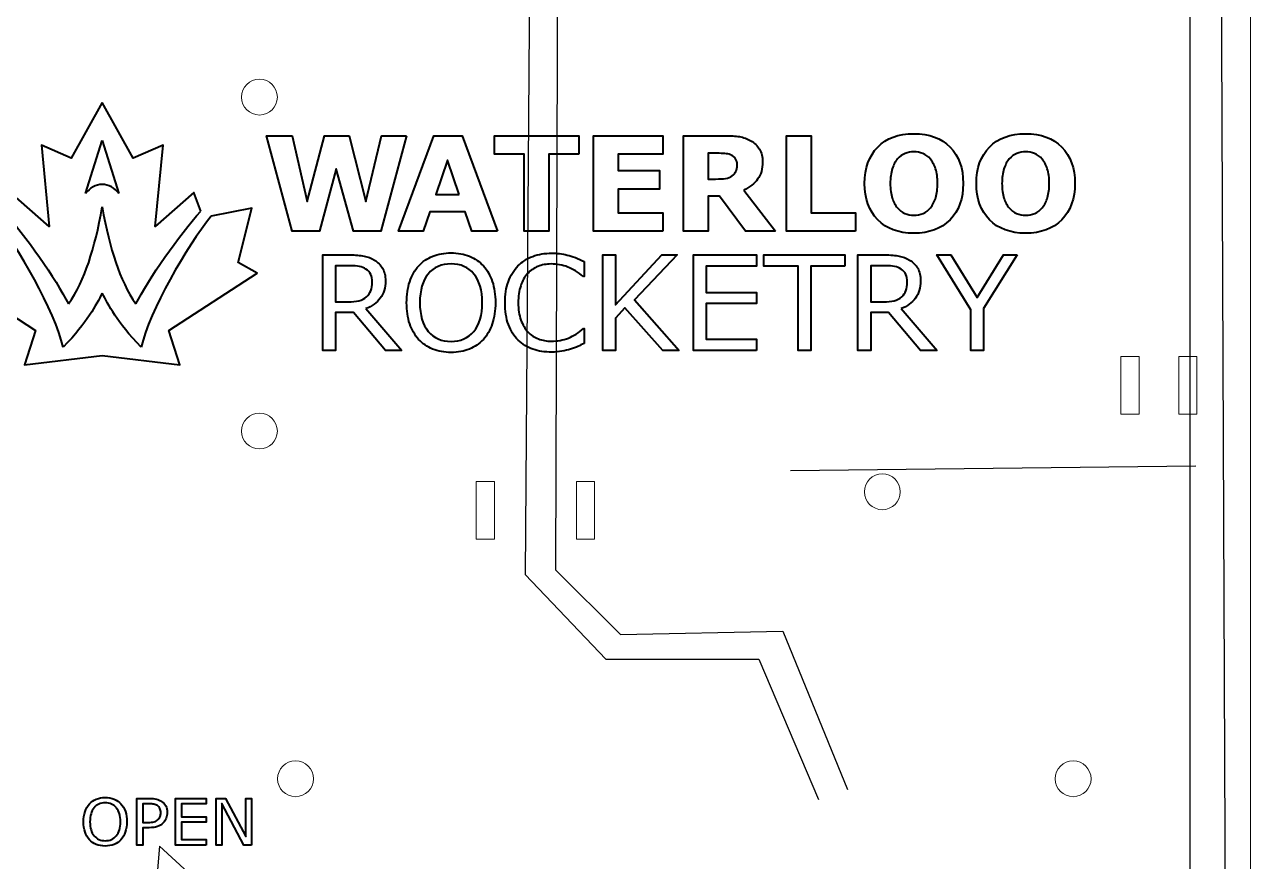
# Model space of a CAD drawing. Header units: inches. Extents: x 0.2 to 18.2, y 0.2 to 14.
# Drawn here: x 14.205 to 18.24, y 6.118 to 8.875 of the extents above; entities that cross this region are included whole.
import ezdxf

# ---------------------------------------------------------------- set-up
doc = ezdxf.new("R2010")
doc.units = ezdxf.units.IN
doc.header["$MEASUREMENT"] = 0
doc.layers.get('0').update_dxf_attribs({"lineweight": 0})
doc.layers.get('0').transparency = 0.37
doc.layers.add('raster', color=7, linetype='Continuous', lineweight=40)
doc.layers.add('Strain Relief', color=7, linetype='Continuous', lineweight=0)
doc.layers.add('Wire - V-', color=5, linetype='Continuous', plot=False)
doc.layers.add('Wires - V+', color=1, linetype='Continuous', plot=False)

msp = doc.modelspace()

# ---------------------------------------------------------------- linework, layer by layer
msp.add_line((18.23968, 12.415), (18.23968, 4.29))
for centre in [(14.97813, 8.63585), (14.97813, 7.53585), (17.02813, 7.33585), (15.09689, 6.39072), (17.65595, 6.39072)]:
    msp.add_circle(centre, 0.059)
at = {"layer": 'raster', "color": 7}
for points in [[(14.46067, 8.61857), (14.35837, 8.43472), (14.26048, 8.47734), (14.28621, 8.20934), (14.15906, 8.32219), (14.13625, 8.2602)], [(14.78512, 8.26019), (14.76231, 8.32219), (14.63516, 8.20934), (14.66088, 8.47734), (14.563, 8.43472), (14.46067, 8.61857), (14.46067, 8.61857)], [(14.4059, 8.31813), (14.46067, 8.49332), (14.46067, 8.49332)], [(14.46067, 8.49332), (14.51548, 8.31795)], [(16.67677, 8.19412), (16.57767, 8.19412), (16.49188, 8.30949), (16.45447, 8.30949), (16.45447, 8.19412), (16.37375, 8.19412), (16.37375, 8.50876), (16.50984, 8.50876)], [(16.48385, 8.45086), (16.45447, 8.45086), (16.45447, 8.36612), (16.47941, 8.36612)], [(16.57175, 8.32893), (16.67677, 8.19412)], [(13.9677, 8.26959), (14.01336, 8.09116), (13.9512, 8.05597), (14.24092, 7.8668), (14.20496, 7.75371), (14.46068, 7.78445), (14.7164, 7.75371), (14.68044, 7.8668), (14.97017, 8.05597), (14.908, 8.09116), (14.95366, 8.26959), (14.81978, 8.24327)], [(15.44697, 7.80153), (15.39266, 7.80153), (15.28743, 7.92663), (15.22847, 7.92663), (15.22847, 7.80153), (15.18663, 7.80153), (15.18663, 8.11617), (15.27475, 8.11617)], [(17.2082, 7.80153), (17.1539, 7.80153), (17.04866, 7.92663), (16.98971, 7.92663), (16.98971, 7.80153), (16.94787, 7.80153), (16.94787, 8.11617), (17.03598, 8.11617)], [(15.27771, 8.08025), (15.22847, 8.08025), (15.22847, 7.96149), (15.27074, 7.96149)], [(16.04727, 8.0942), (16.04727, 8.04454), (16.0441, 8.04454)], [(17.03894, 8.08025), (16.98971, 8.08025), (16.98971, 7.96149), (17.03197, 7.96149)], [(15.32863, 7.9391), (15.44697, 7.80153)], [(17.08987, 7.9391), (17.2082, 7.80153)], [(16.04431, 7.87338), (16.04727, 7.87338), (16.04727, 7.82435)], [(14.61507, 6.22946), (14.59466, 6.22946), (14.59466, 6.17223), (14.57424, 6.17223), (14.57424, 6.32577), (14.6159, 6.32577)], [(14.61487, 6.30824), (14.59466, 6.30824), (14.59466, 6.24689), (14.61188, 6.24689)]]:
    msp.add_lwpolyline(points, dxfattribs=at)
for points in [[(15.462, 8.50876), (15.37727, 8.19412), (15.28746, 8.19412), (15.23104, 8.39909), (15.1761, 8.19412), (15.08629, 8.19412), (15.00156, 8.50876), (15.08629, 8.50876), (15.13468, 8.29216), (15.19258, 8.50876), (15.27351, 8.50876), (15.32867, 8.29216), (15.37938, 8.50876)], [(15.7612, 8.19412), (15.67731, 8.19412), (15.65554, 8.25772), (15.5389, 8.25772), (15.51714, 8.19412), (15.43536, 8.19412), (15.55158, 8.50876), (15.64498, 8.50876)], [(16.02911, 8.4479), (15.93085, 8.4479), (15.93085, 8.19412), (15.84971, 8.19412), (15.84971, 8.4479), (15.75145, 8.4479), (15.75145, 8.50876), (16.02911, 8.50876)], [(16.3055, 8.19412), (16.07792, 8.19412), (16.07792, 8.50876), (16.3055, 8.50876), (16.3055, 8.4479), (16.15864, 8.4479), (16.15864, 8.39359), (16.29494, 8.39359), (16.29494, 8.33274), (16.15864, 8.33274), (16.15864, 8.25497), (16.3055, 8.25497)], [(16.93964, 8.19412), (16.71269, 8.19412), (16.71269, 8.50876), (16.79384, 8.50876), (16.79384, 8.25497), (16.93964, 8.25497)], [(15.63589, 8.31541), (15.59722, 8.42825), (15.55855, 8.31541)], [(16.5502, 8.4124), (16.5502, 8.4124)], [(17.29422, 8.35133), (17.29422, 8.35133)], [(17.6619, 8.35133), (17.6619, 8.35133)], [(17.18666, 8.27167), (17.18666, 8.27167)], [(17.55434, 8.27167), (17.55434, 8.27167)], [(16.35979, 7.80153), (16.30549, 7.80153), (16.18103, 7.94163), (16.14975, 7.90824), (16.14975, 7.80153), (16.10791, 7.80153), (16.10791, 8.11617), (16.14975, 8.11617), (16.14975, 7.95199), (16.30253, 8.11617), (16.35324, 8.11617), (16.21272, 7.96826)], [(16.61421, 7.80153), (16.40692, 7.80153), (16.40692, 8.11617), (16.61421, 8.11617), (16.61421, 8.07898), (16.44876, 8.07898), (16.44876, 7.99277), (16.61421, 7.99277), (16.61421, 7.95558), (16.44876, 7.95558), (16.44876, 7.83872), (16.61421, 7.83872)], [(16.90518, 8.07898), (16.79277, 8.07898), (16.79277, 7.80153), (16.75093, 7.80153), (16.75093, 8.07898), (16.63851, 8.07898), (16.63851, 8.11617), (16.90518, 8.11617)], [(17.47149, 8.11617), (17.36077, 7.93952), (17.36077, 7.80153), (17.31893, 7.80153), (17.31893, 7.93508), (17.20778, 8.11617), (17.25406, 8.11617), (17.34006, 7.97544), (17.42691, 8.11617)], [(15.71506, 8.08004), (15.71506, 8.08004)], [(15.34913, 8.02763), (15.34913, 8.02763)], [(17.11037, 8.02763), (17.11037, 8.02763)], [(15.71126, 7.95875), (15.71126, 7.95875)], [(14.52248, 6.30814), (14.52248, 6.30814)], [(14.80284, 6.17223), (14.70169, 6.17223), (14.70169, 6.32577), (14.80284, 6.32577), (14.80284, 6.30762), (14.7221, 6.30762), (14.7221, 6.26555), (14.80284, 6.26555), (14.80284, 6.2474), (14.7221, 6.2474), (14.7221, 6.19038), (14.80284, 6.19038)], [(14.95246, 6.17223), (14.9272, 6.17223), (14.8544, 6.30958), (14.8544, 6.17223), (14.83532, 6.17223), (14.83532, 6.32577), (14.86698, 6.32577), (14.93338, 6.20038), (14.93338, 6.32577), (14.95246, 6.32577)], [(14.65343, 6.27885), (14.65343, 6.27885)], [(14.67467, 6.27937), (14.67467, 6.27937)], [(14.52062, 6.24895), (14.52062, 6.24895)]]:
    msp.add_lwpolyline(points, close=True, dxfattribs=at)
for points in [[(17.01297, 8.47114), (17.0417, 8.50059), (17.08136, 8.51531), (17.13193, 8.51531)], [(17.13193, 8.51531), (17.18237, 8.51531), (17.22202, 8.50059), (17.2509, 8.47114)], [(17.38064, 8.47114), (17.40938, 8.50059), (17.44904, 8.51531), (17.49961, 8.51531)], [(17.49961, 8.51531), (17.55004, 8.51531), (17.5897, 8.50059), (17.61858, 8.47114)], [(16.50984, 8.50876), (16.52843, 8.50876), (16.54442, 8.5077), (16.5578, 8.50559)], [(16.5578, 8.50559), (16.57119, 8.50348), (16.58373, 8.4989), (16.59542, 8.49185)], [(16.59542, 8.49185), (16.60725, 8.48481), (16.61662, 8.47565), (16.62352, 8.46438)], [(16.50941, 8.45001), (16.50209, 8.45058), (16.49357, 8.45086), (16.48385, 8.45086)], [(16.52864, 8.446), (16.52315, 8.44825), (16.51674, 8.44959), (16.50941, 8.45001)], [(16.54534, 8.43269), (16.5421, 8.43832), (16.53653, 8.44276), (16.52864, 8.446)], [(16.5502, 8.4124), (16.5502, 8.42029), (16.54858, 8.42705), (16.54534, 8.43269)], [(16.62352, 8.46438), (16.63057, 8.45325), (16.63409, 8.43924), (16.63409, 8.42233)], [(16.96986, 8.35133), (16.96986, 8.40191), (16.98423, 8.44184), (17.01297, 8.47114)], [(17.10298, 8.45044), (17.09397, 8.44677), (17.08566, 8.44072), (17.07805, 8.43226)], [(17.13214, 8.45593), (17.12186, 8.45593), (17.11214, 8.4541), (17.10298, 8.45044)], [(17.1613, 8.45022), (17.15201, 8.45403), (17.14229, 8.45593), (17.13214, 8.45593)], [(17.18624, 8.43184), (17.17906, 8.44029), (17.17074, 8.44642), (17.1613, 8.45022)], [(17.2509, 8.47114), (17.27978, 8.44184), (17.29422, 8.40191), (17.29422, 8.35133)], [(17.33754, 8.35133), (17.33754, 8.40191), (17.35191, 8.44184), (17.38064, 8.47114)], [(17.47066, 8.45044), (17.46165, 8.44677), (17.45333, 8.44072), (17.44573, 8.43226)], [(17.49982, 8.45593), (17.48954, 8.45593), (17.47982, 8.4541), (17.47066, 8.45044)], [(17.52898, 8.45022), (17.51969, 8.45403), (17.50997, 8.45593), (17.49982, 8.45593)], [(17.55392, 8.43184), (17.54673, 8.44029), (17.53842, 8.44642), (17.52898, 8.45022)], [(17.61858, 8.47114), (17.64746, 8.44184), (17.6619, 8.40191), (17.6619, 8.35133)], [(16.54618, 8.39106), (16.54886, 8.39641), (16.5502, 8.40353), (16.5502, 8.4124)], [(16.63409, 8.42233), (16.63409, 8.39909), (16.62866, 8.38014), (16.61782, 8.36549)], [(17.06072, 8.39951), (17.05635, 8.3857), (17.05417, 8.36965), (17.05417, 8.35133)], [(17.07805, 8.43226), (17.07101, 8.42437), (17.06523, 8.41346), (17.06072, 8.39951)], [(17.20336, 8.39972), (17.19899, 8.41296), (17.19328, 8.42367), (17.18624, 8.43184)], [(17.20991, 8.35154), (17.20991, 8.37042), (17.20772, 8.38648), (17.20336, 8.39972)], [(17.4284, 8.39951), (17.42403, 8.3857), (17.42185, 8.36965), (17.42185, 8.35133)], [(17.44573, 8.43226), (17.43868, 8.42437), (17.43291, 8.41346), (17.4284, 8.39951)], [(17.57103, 8.39972), (17.56667, 8.41296), (17.56096, 8.42367), (17.55392, 8.43184)], [(17.57759, 8.35154), (17.57759, 8.37042), (17.5754, 8.38648), (17.57103, 8.39972)], [(16.47941, 8.36612), (16.49237, 8.36612), (16.50322, 8.36676), (16.51195, 8.36803)], [(16.51195, 8.36803), (16.52068, 8.36929), (16.52801, 8.37218), (16.53393, 8.37669)], [(16.53393, 8.37669), (16.53956, 8.38106), (16.54365, 8.38585), (16.54618, 8.39106)], [(16.61782, 8.36549), (16.60711, 8.35084), (16.59175, 8.33865), (16.57175, 8.32893)], [(14.46067, 8.34812), (14.43966, 8.34811), (14.41968, 8.33717), (14.4059, 8.31813)], [(14.51548, 8.31795), (14.50172, 8.33707), (14.48172, 8.34808), (14.46067, 8.34812)], [(17.01297, 8.23173), (16.98423, 8.26131), (16.96986, 8.30118), (16.96986, 8.35133)], [(17.05417, 8.35133), (17.05417, 8.3326), (17.05628, 8.31661), (17.06051, 8.30336)], [(17.2042, 8.30548), (17.208, 8.31858), (17.20991, 8.33393), (17.20991, 8.35154)], [(17.29422, 8.35133), (17.29422, 8.30118), (17.27985, 8.26131), (17.25111, 8.23173)], [(17.38064, 8.23173), (17.35191, 8.26131), (17.33754, 8.30118), (17.33754, 8.35133)], [(17.42185, 8.35133), (17.42185, 8.3326), (17.42396, 8.31661), (17.42819, 8.30336)], [(17.57188, 8.30548), (17.57568, 8.31858), (17.57759, 8.33393), (17.57759, 8.35154)], [(17.6619, 8.35133), (17.6619, 8.30118), (17.64753, 8.26131), (17.61879, 8.23173)], [(14.35013, 7.9545), (14.40388, 8.03441), (14.43559, 8.13332), (14.46067, 8.27407)], [(14.46067, 8.27407), (14.48576, 8.13332), (14.51748, 8.03441), (14.57123, 7.9545)], [(17.06051, 8.30336), (17.06488, 8.29026), (17.07058, 8.27956), (17.07763, 8.27125)], [(17.07763, 8.27125), (17.08467, 8.26293), (17.09291, 8.25681), (17.10235, 8.25286)], [(17.16194, 8.25286), (17.17138, 8.25695), (17.17962, 8.26322), (17.18666, 8.27167)], [(17.18666, 8.27167), (17.19455, 8.28125), (17.2004, 8.29252), (17.2042, 8.30548)], [(17.42819, 8.30336), (17.43256, 8.29026), (17.43826, 8.27956), (17.44531, 8.27125)], [(17.44531, 8.27125), (17.45235, 8.26293), (17.46059, 8.25681), (17.47003, 8.25286)], [(17.52962, 8.25286), (17.53906, 8.25695), (17.5473, 8.26322), (17.55434, 8.27167)], [(17.55434, 8.27167), (17.56223, 8.28125), (17.56808, 8.29252), (17.57188, 8.30548)], [(14.33214, 7.81213), (14.30488, 7.93203), (14.18359, 8.14417), (14.10159, 8.24327)], [(14.13625, 8.2602), (14.20814, 8.18008), (14.3074, 8.03837), (14.35013, 7.9545)], [(14.57123, 7.9545), (14.61396, 8.03837), (14.71323, 8.18007), (14.78512, 8.26019)], [(14.81978, 8.24327), (14.73778, 8.14417), (14.61648, 7.93203), (14.58921, 7.81213)], [(17.13193, 8.18757), (17.08136, 8.18757), (17.0417, 8.20229), (17.01297, 8.23173)], [(17.10235, 8.25286), (17.11179, 8.24892), (17.12172, 8.24695), (17.13214, 8.24695)], [(17.25111, 8.23173), (17.22237, 8.20229), (17.18265, 8.18757), (17.13193, 8.18757)], [(17.13214, 8.24695), (17.14257, 8.24695), (17.1525, 8.24892), (17.16194, 8.25286)], [(17.49961, 8.18757), (17.44904, 8.18757), (17.40938, 8.20229), (17.38064, 8.23173)], [(17.47003, 8.25286), (17.47947, 8.24892), (17.4894, 8.24695), (17.49982, 8.24695)], [(17.61879, 8.23173), (17.59005, 8.20229), (17.55033, 8.18757), (17.49961, 8.18757)], [(17.49982, 8.24695), (17.51025, 8.24695), (17.52018, 8.24892), (17.52962, 8.25286)], [(15.27475, 8.11617), (15.29377, 8.11617), (15.30962, 8.1149), (15.3223, 8.11237)], [(15.3223, 8.11237), (15.33497, 8.10997), (15.34638, 8.10561), (15.35653, 8.09927)], [(15.50227, 8.08004), (15.51467, 8.09384), (15.53002, 8.10441), (15.54834, 8.11174)], [(15.54834, 8.11174), (15.56679, 8.11906), (15.58687, 8.12272), (15.60856, 8.12272)], [(15.60856, 8.12272), (15.6311, 8.12272), (15.65132, 8.11899), (15.66921, 8.11152)], [(15.66921, 8.11152), (15.68724, 8.1042), (15.70252, 8.0937), (15.71506, 8.08004)], [(15.82898, 8.07983), (15.84237, 8.09349), (15.8585, 8.10392), (15.87737, 8.1111)], [(15.87737, 8.1111), (15.89639, 8.11829), (15.91745, 8.12188), (15.94056, 8.12188)], [(15.94056, 8.12188), (15.95746, 8.12188), (15.97429, 8.11984), (15.99106, 8.11575)], [(15.99106, 8.11575), (16.00796, 8.11166), (16.0267, 8.10448), (16.04727, 8.0942)], [(17.03598, 8.11617), (17.055, 8.11617), (17.07085, 8.1149), (17.08353, 8.11237)], [(17.08353, 8.11237), (17.09621, 8.10997), (17.10762, 8.10561), (17.11776, 8.09927)], [(15.30708, 8.07771), (15.29877, 8.0794), (15.28898, 8.08025), (15.27771, 8.08025)], [(15.32863, 8.06926), (15.32258, 8.07335), (15.31539, 8.07616), (15.30708, 8.07771)], [(15.35653, 8.09927), (15.36794, 8.09208), (15.37681, 8.083), (15.38315, 8.07201)], [(15.38315, 8.07201), (15.38963, 8.06116), (15.39287, 8.04736), (15.39287, 8.03059)], [(15.47269, 8.02763), (15.47945, 8.04806), (15.48931, 8.06553), (15.50227, 8.08004)], [(15.60877, 8.08659), (15.57679, 8.08659), (15.55165, 8.07546), (15.53333, 8.0532)], [(15.68379, 8.0532), (15.66547, 8.07546), (15.64047, 8.08659), (15.60877, 8.08659)], [(15.71506, 8.08004), (15.72788, 8.06595), (15.73767, 8.04869), (15.74443, 8.02827)], [(15.79729, 8.02806), (15.80461, 8.04848), (15.81518, 8.06574), (15.82898, 8.07983)], [(15.8947, 8.07835), (15.88202, 8.07328), (15.87068, 8.06532), (15.86068, 8.05447)], [(15.93781, 8.08617), (15.92189, 8.08617), (15.90752, 8.08356), (15.8947, 8.07835)], [(15.99254, 8.07624), (15.97549, 8.08286), (15.95725, 8.08617), (15.93781, 8.08617)], [(16.0441, 8.04454), (16.02677, 8.05905), (16.00958, 8.06961), (15.99254, 8.07624)], [(17.06832, 8.07771), (17.06, 8.0794), (17.05021, 8.08025), (17.03894, 8.08025)], [(17.08987, 8.06926), (17.08381, 8.07335), (17.07663, 8.07616), (17.06832, 8.07771)], [(17.11776, 8.09927), (17.12917, 8.09208), (17.13805, 8.083), (17.14439, 8.07201)], [(17.14439, 8.07201), (17.15087, 8.06116), (17.15411, 8.04736), (17.15411, 8.03059)], [(15.34427, 8.05151), (15.34117, 8.05856), (15.33596, 8.06447), (15.32863, 8.06926)], [(15.34913, 8.02763), (15.34913, 8.03665), (15.34751, 8.04461), (15.34427, 8.05151)], [(15.39287, 8.03059), (15.39287, 8.00791), (15.38717, 7.98889), (15.37576, 7.97354)], [(15.53333, 8.0532), (15.51516, 8.03109), (15.50608, 7.9996), (15.50608, 7.95875)], [(15.71126, 7.95875), (15.71126, 7.9996), (15.7021, 8.03109), (15.68379, 8.0532)], [(15.86068, 8.05447), (15.85096, 8.0439), (15.84335, 8.03052), (15.83786, 8.01432)], [(17.10551, 8.05151), (17.10241, 8.05856), (17.09719, 8.06447), (17.08987, 8.06926)], [(17.11037, 8.02763), (17.11037, 8.03665), (17.10875, 8.04461), (17.10551, 8.05151)], [(17.15411, 8.03059), (17.15411, 8.00791), (17.1484, 7.98889), (17.13699, 7.97354)], [(14.46068, 7.98962), (14.43957, 7.95102), (14.4142, 7.89658), (14.33214, 7.81213)], [(14.58921, 7.81213), (14.50716, 7.89658), (14.48179, 7.95102), (14.46068, 7.98962)], [(15.33054, 7.97798), (15.33688, 7.98389), (15.34152, 7.99065), (15.34448, 7.99826)], [(15.34448, 7.99826), (15.34758, 8.00601), (15.34913, 8.0158), (15.34913, 8.02763)], [(15.46255, 7.95875), (15.46255, 7.98439), (15.46593, 8.00735), (15.47269, 8.02763)], [(15.74443, 8.02827), (15.75134, 8.00784), (15.75479, 7.98467), (15.75479, 7.95875)], [(15.7863, 7.95854), (15.7863, 7.98446), (15.78996, 8.00763), (15.79729, 8.02806)], [(15.83786, 8.01432), (15.83251, 7.99826), (15.82983, 7.97967), (15.82983, 7.95854)], [(17.09177, 7.97798), (17.09811, 7.98389), (17.10276, 7.99065), (17.10572, 7.99826)], [(17.10572, 7.99826), (17.10882, 8.00601), (17.11037, 8.0158), (17.11037, 8.02763)], [(15.27074, 7.96149), (15.28398, 7.96149), (15.29553, 7.96262), (15.30539, 7.96488)], [(15.30539, 7.96488), (15.31525, 7.96727), (15.32363, 7.97164), (15.33054, 7.97798)], [(15.37576, 7.97354), (15.36435, 7.95832), (15.34864, 7.94684), (15.32863, 7.9391)], [(15.47269, 7.88923), (15.46593, 7.90951), (15.46255, 7.93269), (15.46255, 7.95875)], [(15.50608, 7.95875), (15.50608, 7.91747), (15.51537, 7.88584), (15.53397, 7.86387)], [(15.68336, 7.86387), (15.70196, 7.88584), (15.71126, 7.91747), (15.71126, 7.95875)], [(15.75479, 7.95875), (15.75479, 7.93283), (15.75127, 7.90958), (15.74422, 7.88901)], [(15.79771, 7.88648), (15.7901, 7.90719), (15.7863, 7.93121), (15.7863, 7.95854)], [(15.82983, 7.95854), (15.82983, 7.93642), (15.83279, 7.9174), (15.8387, 7.90148)], [(17.03197, 7.96149), (17.04521, 7.96149), (17.05676, 7.96262), (17.06662, 7.96488)], [(17.06662, 7.96488), (17.07649, 7.96727), (17.08487, 7.97164), (17.09177, 7.97798)], [(17.13699, 7.97354), (17.12558, 7.95832), (17.10987, 7.94684), (17.08987, 7.9391)], [(15.50206, 7.83788), (15.48938, 7.85182), (15.47959, 7.86894), (15.47269, 7.88923)], [(15.74422, 7.88901), (15.73732, 7.86859), (15.7276, 7.85154), (15.71506, 7.83788)], [(15.82941, 7.83555), (15.81588, 7.84894), (15.80532, 7.86591), (15.79771, 7.88648)], [(15.8387, 7.90148), (15.84476, 7.88556), (15.85251, 7.8726), (15.86195, 7.8626)], [(15.99486, 7.84232), (16.01247, 7.84922), (16.02895, 7.85957), (16.04431, 7.87338)], [(15.54813, 7.80597), (15.53009, 7.8133), (15.51474, 7.82393), (15.50206, 7.83788)], [(15.53397, 7.86387), (15.55256, 7.84203), (15.5775, 7.83112), (15.60877, 7.83112)], [(15.60877, 7.83112), (15.64005, 7.83112), (15.66491, 7.84203), (15.68336, 7.86387)], [(15.71506, 7.83788), (15.7021, 7.82365), (15.68675, 7.81294), (15.669, 7.80576)], [(15.87801, 7.80534), (15.85941, 7.81182), (15.84321, 7.82189), (15.82941, 7.83555)], [(15.86195, 7.8626), (15.87181, 7.85218), (15.88329, 7.84443), (15.89639, 7.83936)], [(15.89639, 7.83936), (15.90963, 7.83443), (15.92358, 7.83196), (15.93823, 7.83196)], [(15.93823, 7.83196), (15.95838, 7.83196), (15.97725, 7.83541), (15.99486, 7.84232)], [(15.60856, 7.79498), (15.58644, 7.79498), (15.5663, 7.79864), (15.54813, 7.80597)], [(15.669, 7.80576), (15.65139, 7.79857), (15.63124, 7.79498), (15.60856, 7.79498)], [(15.94034, 7.79583), (15.91752, 7.79583), (15.89674, 7.799), (15.87801, 7.80534)], [(15.97352, 7.79879), (15.96352, 7.79681), (15.95246, 7.79583), (15.94034, 7.79583)], [(16.00162, 7.80555), (15.99303, 7.80287), (15.98366, 7.80062), (15.97352, 7.79879)], [(16.02614, 7.81484), (16.01994, 7.81189), (16.01177, 7.80879), (16.00162, 7.80555)], [(16.04727, 7.82435), (16.03952, 7.82097), (16.03248, 7.8178), (16.02614, 7.81484)], [(14.40421, 6.28256), (14.40751, 6.29253), (14.41232, 6.30106), (14.41864, 6.30814)], [(14.41864, 6.30814), (14.42469, 6.31487), (14.43219, 6.32003), (14.44112, 6.3236)], [(14.4338, 6.29504), (14.42493, 6.28425), (14.4205, 6.26889), (14.4205, 6.24895)], [(14.47061, 6.31133), (14.45501, 6.31133), (14.44274, 6.3059), (14.4338, 6.29504)], [(14.44112, 6.3236), (14.45013, 6.32718), (14.45992, 6.32897), (14.47051, 6.32897)], [(14.47051, 6.32897), (14.48151, 6.32897), (14.49137, 6.32714), (14.5001, 6.3235)], [(14.50722, 6.29504), (14.49828, 6.3059), (14.48608, 6.31133), (14.47061, 6.31133)], [(14.5001, 6.3235), (14.5089, 6.31993), (14.51636, 6.3148), (14.52248, 6.30814)], [(14.52062, 6.24895), (14.52062, 6.26889), (14.51615, 6.28425), (14.50722, 6.29504)], [(14.52248, 6.30814), (14.52873, 6.30126), (14.53351, 6.29284), (14.53681, 6.28287)], [(14.63085, 6.3068), (14.62666, 6.30776), (14.62133, 6.30824), (14.61487, 6.30824)], [(14.6159, 6.32577), (14.62511, 6.32577), (14.63291, 6.32498), (14.6393, 6.3234)], [(14.64219, 6.30226), (14.63889, 6.30439), (14.63511, 6.3059), (14.63085, 6.3068)], [(14.6393, 6.3234), (14.6457, 6.32189), (14.65137, 6.31948), (14.65632, 6.31618)], [(14.65065, 6.29267), (14.64879, 6.29659), (14.64597, 6.29978), (14.64219, 6.30226)], [(14.65632, 6.31618), (14.66216, 6.31226), (14.66666, 6.30738), (14.66983, 6.30154)], [(14.66983, 6.30154), (14.67306, 6.29569), (14.67467, 6.2883), (14.67467, 6.27937)], [(14.39926, 6.24895), (14.39926, 6.26146), (14.40091, 6.27267), (14.40421, 6.28256)], [(14.53681, 6.28287), (14.54018, 6.27291), (14.54186, 6.2616), (14.54186, 6.24895)], [(14.63198, 6.24905), (14.63714, 6.25057), (14.64133, 6.25294), (14.64456, 6.25617)], [(14.64456, 6.25617), (14.64779, 6.25947), (14.65006, 6.26294), (14.65137, 6.26658)], [(14.65343, 6.27885), (14.65343, 6.28415), (14.6525, 6.28875), (14.65065, 6.29267)], [(14.65137, 6.26658), (14.65274, 6.27023), (14.65343, 6.27432), (14.65343, 6.27885)], [(14.67106, 6.2604), (14.66873, 6.25462), (14.66543, 6.2496), (14.66116, 6.24534)], [(14.67467, 6.27937), (14.67467, 6.27256), (14.67347, 6.26624), (14.67106, 6.2604)], [(14.40421, 6.21503), (14.40091, 6.22492), (14.39926, 6.23623), (14.39926, 6.24895)], [(14.41854, 6.18997), (14.41235, 6.19677), (14.40758, 6.20513), (14.40421, 6.21503)], [(14.4205, 6.24895), (14.4205, 6.22881), (14.42504, 6.21338), (14.43411, 6.20265)], [(14.50701, 6.20265), (14.51608, 6.21338), (14.52062, 6.22881), (14.52062, 6.24895)], [(14.53671, 6.21492), (14.53334, 6.20496), (14.5286, 6.19664), (14.52248, 6.18997)], [(14.54186, 6.24895), (14.54186, 6.2363), (14.54014, 6.22496), (14.53671, 6.21492)], [(14.61188, 6.24689), (14.62013, 6.24689), (14.62683, 6.24761), (14.63198, 6.24905)], [(14.6424, 6.23338), (14.63518, 6.23077), (14.62607, 6.22946), (14.61507, 6.22946)], [(14.66116, 6.24534), (14.65587, 6.24005), (14.64962, 6.23606), (14.6424, 6.23338)], [(14.44102, 6.1744), (14.43222, 6.17797), (14.42473, 6.18316), (14.41854, 6.18997)], [(14.43411, 6.20265), (14.44318, 6.192), (14.45535, 6.18667), (14.47061, 6.18667)], [(14.47051, 6.16904), (14.45972, 6.16904), (14.44989, 6.17082), (14.44102, 6.1744)], [(14.5, 6.1743), (14.49141, 6.17079), (14.48158, 6.16904), (14.47051, 6.16904)], [(14.47061, 6.18667), (14.48587, 6.18667), (14.49801, 6.192), (14.50701, 6.20265)], [(14.52248, 6.18997), (14.51615, 6.18303), (14.50866, 6.1778), (14.5, 6.1743)]]:
    msp.add_open_spline(points, degree=3, dxfattribs=at)
at = {"layer": 'Strain Relief'}
for points in [[(17.81352, 7.59114), (17.87352, 7.59114), (17.87352, 7.78114), (17.81352, 7.78114)], [(18.00352, 7.59114), (18.06352, 7.59114), (18.06352, 7.78114), (18.00352, 7.78114)], [(15.69126, 7.17981), (15.75126, 7.17981), (15.75126, 7.36981), (15.69126, 7.36981)], [(16.02126, 7.17981), (16.08126, 7.17981), (16.08126, 7.36981), (16.02126, 7.36981)]]:
    msp.add_lwpolyline(points, close=True, dxfattribs=at)
at = {"layer": 'Wire - V-'}
for points in [[(15.01297, 5.83337), (14.64922, 6.169), (14.59326, 5.49775), (15.18085, 5.13415), (18.16078, 5.14813), (18.13004, 12.48545), (11.30092, 12.50166), (8.46662, 12.51622), (8.46662, 10.91719)], [(15.88037, 10.82583), (15.85239, 7.06401), (16.1182, 6.78432), (16.62185, 6.78432), (16.81772, 6.32283)]]:
    msp.add_lwpolyline(points, dxfattribs=at)
at = {"layer": 'Wires - V+'}
for points in [[(15.02713, 5.7267), (14.683, 5.99951), (14.67114, 5.48947), (15.22886, 5.22851), (18.04119, 5.25224), (18.04119, 7.09076), (18.04119, 10.21033), (18.04119, 11.85907), (17.55467, 11.85907)], [(15.96457, 10.82713), (15.95271, 7.0789), (16.1663, 6.8654), (16.70029, 6.87726), (16.91389, 6.35535)], [(18.05971, 7.42037), (16.72629, 7.40505)]]:
    msp.add_lwpolyline(points, dxfattribs=at)

doc.saveas('drawing.dxf')
